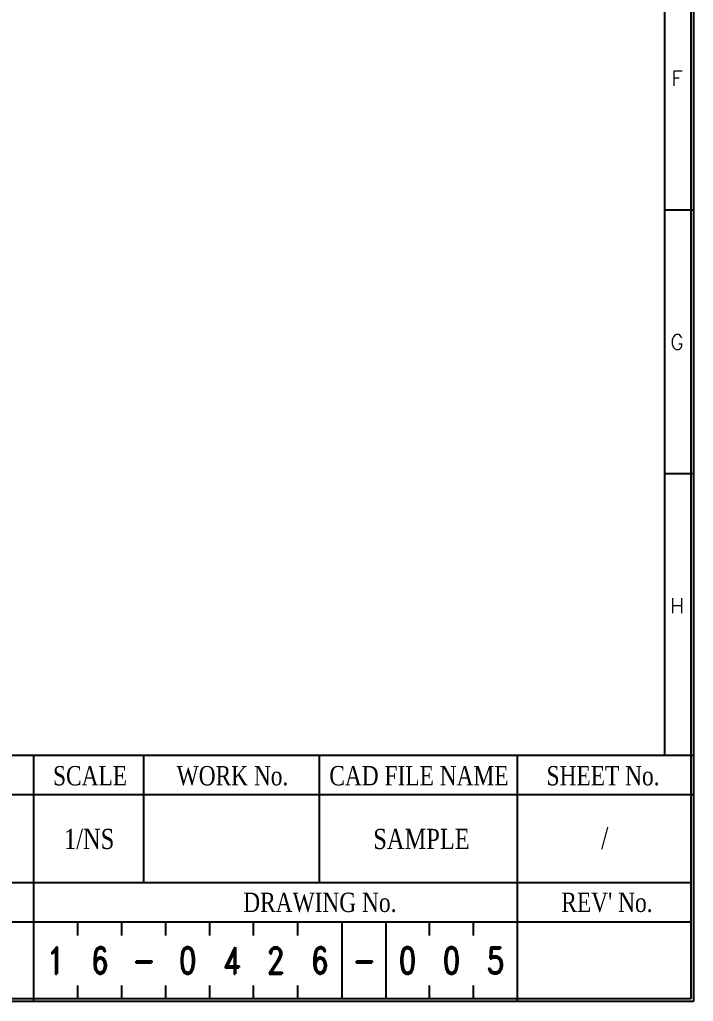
# Model space of a CAD drawing. Header units: millimetres. Extents: x 107 to 2900, y 85 to 3996.
# Drawn here: x 1637.5 to 1803, y 709.6 to 950.8 of the extents above; entities that cross this region are included whole.
import ezdxf
from ezdxf.enums import TextEntityAlignment as Align
from ezdxf.lldxf.tags import DXFTag

# ---------------------------------------------------------------- set-up
doc = ezdxf.new("R2010")
doc.units = ezdxf.units.MM
for name, color, linetype in [('20', 2, 'Continuous'), ('30', 3, 'Continuous'), ('40', 4, 'Continuous'), ('70', 7, 'Continuous')]:
    doc.layers.add(name, color=color, linetype=linetype)
doc.styles.add('SD', font='ROMAND.shx', dxfattribs={"width": 0.8})
doc.styles.add('SIMPLEX', font='SIMPLEX')
doc.styles.add('SS', font='batang.ttc', dxfattribs={"width": 0.8})
tags = doc.linetypes.add('HIDDEN', pattern=[0.375, 0.25, -0.125]).pattern_tags.tags
tags[6:7] = [DXFTag(74, 4), DXFTag(75, 0), DXFTag(340, '0'), DXFTag(46, 1.0), DXFTag(50, 0.0), DXFTag(44, 0.0), DXFTag(45, 0.0)]
tags[4:5] = [DXFTag(74, 4), DXFTag(75, 0), DXFTag(340, '0'), DXFTag(46, 1.0), DXFTag(50, 0.0), DXFTag(44, 0.0), DXFTag(45, 0.0)]

msp = doc.modelspace()

# ---------------------------------------------------------------- linework, layer by layer
at = {"layer": '20', "color": 7}
msp.add_line((1795.889, 1285.675), (1795.889, 770.083), dxfattribs=at)
at = {"layer": '30', "color": 7}
for p, q in [((1803.017, 904.003), (1795.889, 904.003)), ((1803.017, 839.203), (1795.889, 839.203))]:
    msp.add_line(p, q, dxfattribs=at)
at = {"layer": '40', "color": 7}
for p, q in [((1641.017, 709.603), (1641.017, 770.083)), ((1668.017, 738.763), (1668.017, 770.083)), ((1711.217, 738.763), (1711.217, 770.083)), ((1759.817, 738.763), (1759.817, 770.083)), ((1803.017, 760.363), (1479.017, 760.363)), ((1802.585, 738.763), (1479.017, 738.763)), ((1759.817, 709.603), (1759.817, 738.763)), ((1802.585, 729.043), (1479.017, 729.043)), ((1651.817, 725.803), (1651.817, 729.043)), ((1662.617, 725.803), (1662.617, 729.043)), ((1673.417, 725.803), (1673.417, 729.043)), ((1684.217, 725.803), (1684.217, 729.043)), ((1695.017, 725.803), (1695.017, 729.043)), ((1705.85, 725.803), (1705.85, 729.043)), ((1738.217, 725.803), (1738.217, 729.043)), ((1749.017, 725.803), (1749.017, 729.043)), ((1651.817, 710.251), (1651.817, 713.491)), ((1662.617, 710.251), (1662.617, 713.491)), ((1673.417, 710.251), (1673.417, 713.491)), ((1684.217, 710.251), (1684.217, 713.491)), ((1695.017, 710.251), (1695.017, 713.491)), ((1705.85, 710.251), (1705.85, 713.491)), ((1738.217, 710.251), (1738.217, 713.491)), ((1749.017, 710.251), (1749.017, 713.491))]:
    msp.add_line(p, q, dxfattribs=at)
at = {"layer": '40', "color": 7, "linetype": 'HIDDEN'}
for p, q in [((1716.764, 710.251), (1716.764, 729.043)), ((1727.564, 710.251), (1727.564, 729.043))]:
    msp.add_line(p, q, dxfattribs=at)
at = {"layer": '70', "color": 7}
msp.add_line((982.217, 770.083), (1803.017, 770.083), dxfattribs=at)
for points in [[(1803.017, 709.603), (982.217, 709.603), (982.217, 1292.803), (1803.017, 1292.803)], [(1802.369, 710.251), (982.865, 710.251), (982.865, 1292.155), (1802.369, 1292.155)]]:
    msp.add_lwpolyline(points, close=True, dxfattribs=at)

# ---------------------------------------------------------------- texts
at = {"color": 7, "linetype": 'Continuous', "style": 'SD', "width": 0.8}
for s, p in [('1', (1646.417, 719.647)), ('6', (1657.217, 719.647)), ('0', (1678.817, 719.647)), ('4', (1689.617, 719.647)), ('2', (1700.417, 719.647)), ('6', (1711.25, 719.647)), ('0', (1732.817, 719.647)), ('0', (1743.617, 719.647)), ('5', (1754.417, 719.647)), ('-', (1668.017, 719.647)), ('-', (1722.164, 719.647))]:
    msp.add_text(s, height=6.48, dxfattribs=at).set_placement(p, align=Align.MIDDLE)
at = {"layer": '30', "color": 7, "style": 'SIMPLEX'}
for s, p in [('F', (1799.021, 936.403)), ('G', (1799.021, 871.603)), ('H', (1799.021, 806.803))]:
    msp.add_text(s, height=3.672, dxfattribs=at).set_placement(p, align=Align.MIDDLE)
at = {"layer": '40', "color": 7, "style": 'SS', "width": 0.8}
for s, height, p in [('SCALE', 4.752, (1654.828, 762.674)), ('WORK No.', 4.752, (1689.812, 762.674)), ('CAD FILE NAME', 4.752, (1735.608, 762.674)), ('SHEET No.', 4.752, (1780.834, 762.674)), ('1/NS', 4.968, (1654.609, 747.033)), ('SAMPLE', 4.968, (1736.238, 747.033)), ('/', 5.4, (1781.26, 747.033)), ('DRAWING No.', 4.752, (1711.275, 731.557)), ("REV' No.", 4.752, (1781.788, 731.557))]:
    msp.add_text(s, height=height, dxfattribs=at).set_placement(p, align=Align.CENTER)

doc.saveas('drawing.dxf')
